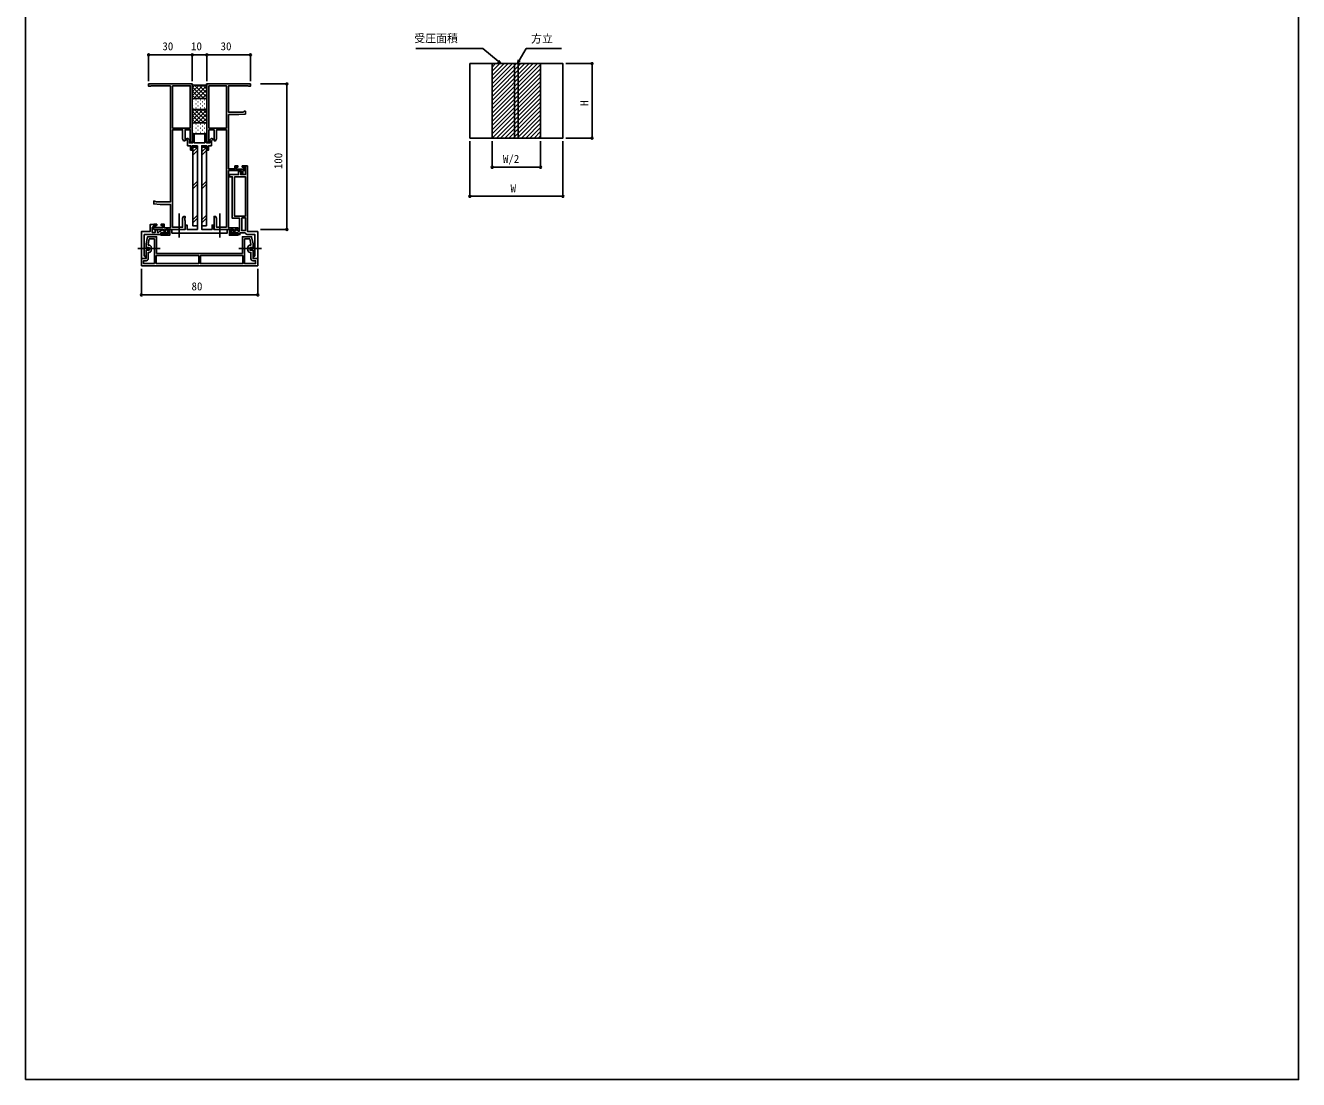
# Model space of a CAD drawing. Units: millimetres, scale not verified. Extents: x -437 to 438, y -681 to 679.
# Drawn here: x -437 to 438, y -681 to 43 of the extents above; entities that cross this region are included whole.
import ezdxf
from ezdxf.enums import TextEntityAlignment as Align

# ---------------------------------------------------------------- set-up
doc = ezdxf.new("R2010")
doc.units = ezdxf.units.MM
doc.header["$LTSCALE"] = 4
for name, color, linetype in [('0-2_YKK_11', 7, 'Continuous'), ('0-3_YKK_11E', 7, 'Continuous'), ('0-4_YKK_12', 2, 'Continuous'), ('0-5_YKK_13', 4, 'Continuous'), ('0-6_YKK_A1', 4, 'Continuous'), ('0-7_YKK_D', 6, 'Continuous'), ('0-8_YKK_ZWAK', 7, 'Continuous')]:
    doc.layers.add(name, color=color, linetype=linetype)
doc.styles.add('ＭＳ ゴシック', font='')
doc.styles.get('ＭＳ ゴシック').set_extended_font_data('MS Gothic')

msp = doc.modelspace()

# ---------------------------------------------------------------- linework, layer by layer
at = {"layer": '0-2_YKK_11'}
for points in [[(-327.146, -90.879), (-327.266, -90.696), (-327.266, -90.146), (-327.146, -89.963), (-327.146, -89.879), (-327.266, -89.696), (-327.266, -89.146), (-327.146, -88.963), (-327.146, -87.921), (-328.146, -87.921), (-328.846, -89.133), (-328.846, -95.421), (-335.646, -95.421), (-335.646, -28.421), (-328.846, -28.421), (-328.846, -34.708), (-328.146, -35.921), (-327.146, -35.921), (-327.146, -28.421), (-323.546, -28.421), (-323.546, -36.921), (-322.146, -36.921), (-322.146, 3.079), (-352.146, 3.079), (-352.146, 1.479), (-350.846, 1.479), (-350.646, 1.679), (-350.446, 1.879), (-337.146, 1.879)], [(-337.146, 1.879), (-337.146, -78.021), (-347.146, -78.021), (-347.446, -77.721), (-347.746, -77.421), (-348.646, -77.421), (-348.646, -79.327), (-344.146, -79.721), (-337.146, -79.721), (-337.146, -95.721), (-341.446, -95.721), (-341.446, -93.321), (-343.546, -93.321), (-343.546, -94.121), (-342.446, -94.121), (-342.446, -95.621), (-347.646, -95.621), (-347.646, -94.121), (-346.546, -94.121), (-346.546, -93.321), (-348.646, -93.321), (-348.646, -96.921), (-341.965, -96.921), (-340.996, -97.481), (-340.546, -97.221), (-340.246, -96.921), (-338.646, -96.921), (-338.646, -99.921), (-342.884, -99.921), (-343.201, -99.371), (-343.646, -99.491), (-343.646, -100.921), (-337.646, -100.921), (-337.646, -96.921), (-331.604, -96.921), (-331.421, -96.801), (-330.871, -96.801), (-330.688, -96.921), (-327.146, -96.921), (-327.146, -90.879)], [(-298.646, -95.421), (-298.646, -28.421), (-305.446, -28.421), (-305.446, -34.708), (-306.146, -35.921), (-307.146, -35.921), (-307.146, -28.421), (-310.746, -28.421), (-310.746, -36.921), (-312.146, -36.921), (-312.146, 3.079), (-282.146, 3.079), (-282.146, 1.479), (-283.446, 1.479), (-283.646, 1.679), (-283.846, 1.879), (-297.146, 1.879), (-297.146, -16.321), (-287.146, -16.321), (-286.846, -16.021), (-286.546, -15.721), (-285.646, -15.721), (-285.646, -17.627), (-290.146, -18.021), (-297.146, -18.021), (-297.146, -55.321), (-292.846, -55.321), (-292.846, -53.221), (-290.746, -53.221), (-290.746, -54.021), (-291.846, -54.021), (-291.846, -55.521), (-286.646, -55.521), (-286.646, -54.021), (-287.746, -54.021), (-287.746, -53.221), (-285.646, -53.221), (-285.646, -56.521), (-287.346, -56.521), (-287.346, -58.621)], [(-318.645, -39.421), (-318.645, -96.921), (-325.745, -96.921), (-325.745, -93.921), (-326.545, -93.921), (-326.945, -94.614), (-326.945, -96.921), (-336.146, -96.921), (-336.146, -99.421), (-331.816, -99.421), (-331.624, -99.278), (-330.666, -99.278), (-330.474, -99.421), (-303.816, -99.421), (-303.624, -99.278), (-302.666, -99.278), (-302.474, -99.421), (-298.144, -99.421), (-298.144, -96.921), (-307.345, -96.921), (-307.345, -94.614), (-307.745, -93.921), (-308.545, -93.921), (-308.545, -96.921), (-315.645, -96.921), (-315.645, -39.421), (-312.145, -39.421), (-312.145, -42.421), (-310.945, -42.421), (-310.945, -39.421), (-308.945, -39.421), (-308.945, -35.918), (-308.094, -35.067), (-308.362, -34.421), (-309.145, -34.421), (-310.145, -35.421), (-310.145, -37.421), (-312.345, -37.421), (-312.345, -32.614), (-312.745, -31.921)], [(-312.745, -31.921), (-313.545, -31.921), (-313.545, -37.421), (-320.745, -37.421), (-320.745, -31.921), (-321.545, -31.921), (-321.945, -32.614), (-321.945, -37.421), (-324.145, -37.421), (-324.145, -35.421), (-325.145, -34.421), (-325.928, -34.421), (-326.196, -35.067), (-325.345, -35.918), (-325.345, -39.421), (-323.345, -39.421), (-323.345, -42.421), (-322.145, -42.421), (-322.145, -39.421), (-318.645, -39.421)], [(-287.346, -58.621), (-288.346, -58.621), (-288.346, -56.521), (-297.146, -56.521), (-297.146, -95.921), (-290.646, -95.921), (-290.646, -96.921), (-292.326, -96.921), (-293.296, -97.481), (-293.746, -97.221), (-294.046, -96.921), (-295.646, -96.921), (-295.646, -99.921), (-291.408, -99.921), (-291.091, -99.371), (-290.646, -99.491), (-290.646, -100.921), (-296.646, -100.921), (-296.646, -96.921), (-302.688, -96.921), (-302.871, -96.801), (-303.421, -96.801), (-303.604, -96.921), (-307.146, -96.921), (-307.146, -90.879), (-307.026, -90.696), (-307.026, -90.146), (-307.146, -89.963), (-307.146, -89.879), (-307.026, -89.696), (-307.026, -89.146), (-307.146, -88.963), (-307.146, -87.921), (-306.146, -87.921), (-305.446, -89.133), (-305.446, -95.421), (-298.646, -95.421)]]:
    msp.add_lwpolyline(points, dxfattribs=at)
for points in [[(-335.646, 1.879), (-335.646, -27.221), (-323.546, -27.221), (-323.546, 1.879)], [(-298.646, -27.221), (-298.646, 1.879), (-310.746, 1.879), (-310.746, -27.221)]]:
    msp.add_lwpolyline(points, close=True, dxfattribs=at)
at = {"layer": '0-3_YKK_11E'}
for p, q in [((-350.346, -109.221), (-350.346, -111.221)), ((-283.946, -111.221), (-283.946, -109.221))]:
    msp.add_line(p, q, dxfattribs=at)
for points in [[(-285.604, -99.461), (-286.031, -99.221), (-289.446, -99.221), (-289.446, -100.421), (-290.646, -100.421), (-290.646, -99.221), (-295.246, -99.221), (-295.246, -96.921), (-294.046, -96.921), (-294.046, -98.021), (-292.446, -98.021), (-292.146, -97.721), (-291.646, -97.221), (-291.446, -97.221), (-290.946, -97.721), (-290.646, -98.021), (-289.646, -98.021), (-289.646, -89.221), (-294.646, -89.221), (-294.646, -60.721), (-296.646, -60.721), (-296.646, -59.221), (-290.346, -59.221), (-290.346, -57.021), (-288.846, -57.021), (-288.846, -59.221), (-285.646, -59.221), (-285.646, -53.221), (-284.146, -53.221)], [(-284.146, -53.221), (-284.146, -98.421), (-277.146, -98.421), (-277.146, -116.921), (-280.146, -116.921), (-280.146, -115.921), (-279.646, -115.421), (-279.146, -114.921), (-279.146, -100.421), (-283.896, -100.421)], [(-348.146, -120.421), (-348.146, -103.421), (-351.668, -103.421), (-352.446, -107.079), (-352.446, -107.721), (-351.846, -107.721)], [(-286.146, -103.421), (-286.146, -120.421), (-278.646, -120.421), (-278.646, -118.421), (-280.346, -118.421)], [(-282.446, -107.721), (-281.846, -107.721), (-281.846, -107.079), (-282.623, -103.421), (-286.146, -103.421)], [(-351.846, -112.721), (-352.446, -112.721), (-352.446, -116.921)], [(-281.846, -116.921), (-281.846, -112.721), (-282.446, -112.721)], [(-353.946, -118.421), (-355.646, -118.421), (-355.646, -120.421), (-348.146, -120.421)]]:
    msp.add_lwpolyline(points, dxfattribs=at)
for points in [[(-293.146, -60.721), (-293.146, -87.721), (-285.646, -87.721), (-285.646, -60.721)], [(-357.146, -116.921), (-357.146, -98.421), (-351.146, -98.421), (-351.146, -93.621), (-348.646, -93.621), (-348.646, -94.621), (-349.146, -95.121), (-349.646, -95.621), (-349.646, -98.921), (-347.646, -98.921), (-347.646, -97.221), (-346.146, -97.221), (-346.146, -98.921), (-345.346, -98.921), (-344.846, -98.471), (-344.346, -98.021), (-343.646, -98.021), (-343.346, -97.721), (-342.846, -97.221), (-342.646, -97.221), (-342.146, -97.721), (-341.846, -98.021), (-340.246, -98.021), (-340.246, -96.921), (-339.046, -96.921), (-339.046, -99.221), (-343.646, -99.221), (-343.646, -100.421), (-355.146, -100.421), (-355.146, -114.921), (-354.646, -115.421), (-354.146, -115.921), (-354.146, -116.921)], [(-288.146, -88.921), (-288.146, -97.721), (-285.646, -97.721), (-285.646, -88.921)], [(-357.146, -121.921), (-277.146, -121.921), (-277.146, -116.921), (-280.346, -116.921), (-280.346, -111.221), (-282.446, -111.221), (-282.446, -109.221), (-280.346, -109.221), (-280.346, -106.921), (-281.409, -101.921), (-287.646, -101.921), (-287.646, -113.421), (-296.688, -113.421), (-296.871, -113.541), (-297.421, -113.541), (-297.604, -113.421), (-346.646, -113.421), (-346.646, -101.921), (-352.883, -101.921), (-353.946, -106.921), (-353.946, -109.221), (-351.846, -109.221), (-351.846, -111.221), (-353.946, -111.221), (-353.946, -116.921), (-357.146, -116.921)], [(-317.748, -114.921), (-346.946, -114.921), (-346.946, -120.421), (-317.748, -120.421)], [(-287.346, -114.921), (-316.548, -114.921), (-316.548, -120.421), (-287.346, -120.421)]]:
    msp.add_lwpolyline(points, close=True, dxfattribs=at)
for centre, radius, start, end in [((-283.896, -98.421), 2, 211.33227, 270), ((-351.846, -109.221), 1.5, 0.00001, 89.99999), ((-351.846, -111.221), 1.5, 270.00001, 359.99999), ((-282.446, -109.221), 1.5, 90.00001, 179.99999), ((-282.446, -111.221), 1.5, 180.00001, 269.99999), ((-353.946, -116.921), 1.5, 270.00001, 359.99999), ((-280.346, -116.921), 1.5, 180.00001, 269.99999)]:
    msp.add_arc(centre, radius, start, end, dxfattribs=at)
at = {"layer": '0-4_YKK_12'}
for p, q in [((-331.143, -102.446), (-331.143, -85.968)), ((-303.143, -102.446), (-303.143, -85.968)), ((-359.646, -109.921), (-344.146, -109.921)), ((-274.646, -109.921), (-290.146, -109.921))]:
    msp.add_line(p, q, dxfattribs=at)
at = {"layer": '0-5_YKK_13'}
for p, q in [((-322.145, 0.505), (-320.32, 2.329)), ((-322.145, -2.324), (-317.492, 2.329)), ((-322.145, -5.152), (-314.663, 2.329)), ((-314.12, -6.921), (-322.145, 1.104)), ((-321.085, -6.921), (-312.145, 2.02)), ((-312.145, -6.068), (-320.542, 2.329)), ((-312.145, -3.239), (-317.713, 2.329)), ((-312.145, -0.411), (-314.885, 2.329)), ((-312.145, 2.417), (-312.476, 2.748)), ((-312.145, -7.921), (-312.145, 3.079)), ((-316.949, -6.921), (-322.145, -1.725)), ((-319.777, -6.921), (-322.145, -4.553)), ((-322.044, -7.483), (-322.145, -7.382)), ((-322.145, -7.921), (-322.145, -13.421)), ((-313.145, -6.921), (-321.145, -6.921)), ((-321.145, -6.921), (-313.145, -6.921)), ((-319.785, -7.791), (-319.585, -7.791)), ((-318.256, -6.921), (-312.145, -0.809)), ((-316.755, -7.791), (-316.555, -7.791)), ((-315.428, -6.921), (-312.145, -3.637)), ((-313.725, -7.791), (-313.525, -7.791)), ((-312.703, -7.024), (-312.145, -6.466)), ((-312.145, -13.421), (-312.145, -7.921)), ((-322.145, -16.245), (-320.32, -14.421)), ((-322.145, -19.074), (-317.492, -14.421)), ((-322.145, -21.902), (-314.663, -14.421)), ((-314.12, -23.671), (-322.145, -15.646)), ((-321.4, -9.206), (-321.2, -9.206)), ((-321.4, -12.036), (-321.2, -12.036)), ((-321.145, -14.421), (-312.945, -14.421)), ((-321.085, -23.671), (-312.145, -14.73)), ((-312.145, -22.818), (-320.542, -14.421)), ((-319.785, -10.621), (-319.585, -10.621)), ((-319.785, -13.451), (-319.585, -13.451)), ((-318.37, -9.206), (-318.17, -9.206)), ((-318.37, -12.036), (-318.17, -12.036)), ((-312.145, -19.989), (-317.713, -14.421)), ((-316.755, -10.621), (-316.555, -10.621)), ((-316.755, -13.451), (-316.555, -13.451)), ((-315.34, -9.206), (-315.14, -9.206)), ((-315.34, -12.036), (-315.14, -12.036)), ((-312.145, -17.161), (-314.885, -14.421)), ((-313.725, -10.621), (-313.525, -10.621)), ((-313.725, -13.451), (-313.525, -13.451)), ((-312.145, -14.333), (-312.476, -14.002)), ((-312.31, -9.206), (-312.145, -9.206)), ((-312.31, -12.036), (-312.145, -12.036)), ((-316.949, -23.671), (-322.145, -18.475)), ((-319.777, -23.671), (-322.145, -21.303)), ((-322.044, -24.233), (-322.145, -24.132)), ((-322.145, -24.671), (-322.145, -30.171)), ((-321.4, -25.956), (-321.2, -25.956)), ((-313.145, -23.671), (-321.145, -23.671)), ((-321.145, -23.671), (-313.145, -23.671)), ((-319.785, -24.541), (-319.585, -24.541)), ((-318.37, -25.956), (-318.17, -25.956)), ((-318.256, -23.671), (-312.145, -17.559)), ((-316.755, -24.541), (-316.555, -24.541)), ((-315.428, -23.671), (-312.145, -20.387)), ((-315.34, -25.956), (-315.14, -25.956)), ((-313.725, -24.541), (-313.525, -24.541)), ((-312.703, -23.774), (-312.145, -23.216)), ((-312.31, -25.956), (-312.145, -25.956)), ((-312.145, -30.171), (-312.145, -24.671)), ((-321.4, -28.786), (-321.2, -28.786)), ((-321.145, -31.171), (-312.945, -31.171)), ((-319.785, -27.371), (-319.585, -27.371)), ((-319.785, -30.201), (-319.585, -30.201)), ((-318.37, -28.786), (-318.17, -28.786)), ((-316.755, -27.371), (-316.555, -27.371)), ((-316.755, -30.201), (-316.555, -30.201)), ((-315.34, -28.786), (-315.14, -28.786)), ((-313.725, -27.371), (-313.525, -27.371)), ((-313.725, -30.201), (-313.525, -30.201)), ((-312.31, -28.786), (-312.145, -28.786)), ((-321.845, -43.649), (-318.645, -40.449)), ((-321.845, -45.772), (-318.645, -42.572)), ((-315.645, -43.649), (-312.445, -40.449)), ((-315.645, -45.772), (-312.445, -42.572)), ((-321.845, -66.983), (-318.645, -63.783)), ((-321.845, -69.106), (-318.645, -65.906)), ((-315.645, -66.983), (-312.445, -63.783)), ((-315.645, -69.106), (-312.445, -65.906)), ((-321.845, -90.318), (-318.645, -87.118)), ((-315.645, -90.318), (-312.445, -87.118)), ((-321.845, -92.441), (-318.645, -89.241)), ((-315.645, -92.441), (-312.445, -89.241))]:
    msp.add_line(p, q, dxfattribs=at)
for points in [[(-312.145, 3.079), (-312.895, 2.329), (-321.395, 2.329), (-322.145, 3.079), (-322.145, -7.921)], [(-312.145, -13.671), (-312.895, -14.421), (-321.395, -14.421), (-322.145, -13.671), (-322.145, -24.671)], [(-312.145, -24.671), (-312.145, -13.671), (-312.895, -14.421), (-321.395, -14.421), (-322.145, -13.671)]]:
    msp.add_lwpolyline(points, dxfattribs=at)
for points in [[(-321.845, -40.424), (-321.845, -94.424), (-318.645, -94.424), (-318.645, -40.424)], [(-315.645, -40.424), (-315.645, -94.424), (-312.445, -94.424), (-312.445, -40.424)]]:
    msp.add_lwpolyline(points, close=True, dxfattribs=at)
for centre, radius, start, end in [((-321.145, -7.921), 1, 90, 180), ((-321.145, -7.921), 1, 90, 180), ((-313.145, -7.921), 1, 0, 90), ((-313.145, -7.921), 1, 0, 90), ((-321.145, -13.421), 1, 180, 270), ((-313.087, -13.487), 0.945, 278.65949, 4.02089), ((-321.145, -24.671), 1, 90, 180), ((-321.145, -24.671), 1, 90, 180), ((-313.145, -24.671), 1, 0, 90), ((-313.145, -24.671), 1, 0, 90), ((-321.145, -30.171), 1, 180, 270), ((-313.087, -30.237), 0.945, 278.65949, 4.02089)]:
    msp.add_arc(centre, radius, start, end, dxfattribs=at)
at = {"layer": '0-6_YKK_A1'}
for p, q in [((-116.002, 17.048), (-116.002, -34.152)), ((-116.002, 14.679), (-113.633, 17.048)), ((-116.002, 11.805), (-110.759, 17.048)), ((-116.002, 8.931), (-107.886, 17.048)), ((-116.002, 6.058), (-105.012, 17.048)), ((-116.002, 3.184), (-102.138, 17.048)), ((-116.002, 0.31), (-99.265, 17.048)), ((-116.002, -2.563), (-96.391, 17.048)), ((-116.002, -5.437), (-93.517, 17.048)), ((-116.002, -8.311), (-90.644, 17.048)), ((-116.002, -11.184), (-87.77, 17.048)), ((-116.002, -14.058), (-84.896, 17.048)), ((-116.002, -16.932), (-82.722, 16.348)), ((-116.002, -19.805), (-82.722, 13.475)), ((-116.002, -22.679), (-82.722, 10.601)), ((-100.642, 17.048), (-100.642, -34.152)), ((-98.082, 17.048), (-98.082, -34.152)), ((-82.722, 17.048), (-82.722, -34.152)), ((-116.002, -25.553), (-82.722, 7.727)), ((-116.002, -28.427), (-82.722, 4.853)), ((-116.002, -31.3), (-82.722, 1.98)), ((-115.981, -34.152), (-82.722, -0.894)), ((-113.107, -34.152), (-82.722, -3.768)), ((-110.233, -34.152), (-82.722, -6.641)), ((-107.36, -34.152), (-82.722, -9.515)), ((-104.486, -34.152), (-82.722, -12.389)), ((-101.612, -34.152), (-82.722, -15.262)), ((-98.738, -34.152), (-82.722, -18.136)), ((-95.865, -34.152), (-82.722, -21.01)), ((-92.991, -34.152), (-82.722, -23.883)), ((-90.117, -34.152), (-82.722, -26.757)), ((-87.244, -34.152), (-82.722, -29.631)), ((-84.37, -34.152), (-82.722, -32.504))]:
    msp.add_line(p, q, dxfattribs=at)
msp.add_lwpolyline([(-131.362, -34.152), (-67.362, -34.152), (-67.362, 17.048), (-131.362, 17.048)], close=True, dxfattribs=at)
at = {"layer": '0-7_YKK_D'}
for p, q in [((-352.146, 5.079), (-352.146, 24.079)), ((-322.146, 23.079), (-352.146, 23.079)), ((-322.146, 5.079), (-322.146, 24.079)), ((-322.146, 5.079), (-322.146, 24.079)), ((-322.146, 23.079), (-312.146, 23.079)), ((-312.146, 5.079), (-312.146, 24.079)), ((-312.146, 5.079), (-312.146, 24.079)), ((-312.146, 23.079), (-282.146, 23.079)), ((-282.146, 5.079), (-282.146, 24.079)), ((-65.362, 17.048), (-46.362, 17.048)), ((-47.362, 17.048), (-47.362, -34.152)), ((-275.146, 3.079), (-256.146, 3.079)), ((-257.146, 3.079), (-257.146, -96.921)), ((-65.362, -34.152), (-46.362, -34.152)), ((-131.362, -36.152), (-131.362, -75.152)), ((-116.002, -36.152), (-116.002, -55.152)), ((-82.722, -36.152), (-82.722, -55.152)), ((-67.362, -36.152), (-67.362, -75.152)), ((-116.002, -54.152), (-82.722, -54.152)), ((-131.362, -74.152), (-67.362, -74.152)), ((-275.146, -96.921), (-256.146, -96.921)), ((-357.146, -123.921), (-357.146, -142.921)), ((-277.146, -123.921), (-277.146, -142.921)), ((-357.146, -141.921), (-277.146, -141.921))]:
    msp.add_line(p, q, dxfattribs=at)
for points in [[(-110.026, 17.048), (-111.986, 18.679), (-122.47, 27.406), (-168.537, 27.406)], [(-98.675, 17.048), (-97.392, 19.252), (-92.644, 27.406), (-68.268, 27.406)], [(-111.549, 19.204), (-110.026, 17.048), (-112.423, 18.154)], [(-96.802, 18.908), (-98.675, 17.048), (-97.983, 19.595)]]:
    msp.add_lwpolyline(points, dxfattribs=at)
for centre in [(-352.146, 23.079), (-322.146, 23.079), (-322.146, 23.079), (-312.146, 23.079), (-312.146, 23.079), (-282.146, 23.079), (-47.362, 17.048), (-257.146, 3.079), (-47.362, -34.152), (-116.002, -54.152), (-82.722, -54.152), (-131.362, -74.152), (-67.362, -74.152), (-257.146, -96.921), (-357.146, -141.921), (-277.146, -141.921)]:
    msp.add_circle(centre, 0.637, dxfattribs=at)
at = {"layer": '0-8_YKK_ZWAK'}
msp.add_line((-436.8, 643.8), (-436.8, -681.2), dxfattribs=at)
msp.add_lwpolyline([(-436.8, -681.2), (438.2, -681.2), (438.2, 643.8)], dxfattribs=at)

# ---------------------------------------------------------------- texts
at = {"layer": '0-7_YKK_D', "style": 'ＭＳ ゴシック'}
for s, p in [('受圧面積', (-169.56, 30.014)), ('方立', (-89.319, 29.759)), ('30', (-342.686, 24.579)), ('10', (-322.984, 24.579)), ('30', (-302.686, 24.579)), ('W/2', (-108.631, -52.811)), ('W', (-103.411, -73.152)), ('80', (-322.664, -140.421))]:
    msp.add_text(s, height=5.499, dxfattribs=at).set_placement(p, align=Align.BOTTOM_LEFT)
for s, p in [('H', (-48.362, -12.047)), ('100', (-258.646, -55.486))]:
    msp.add_text(s, height=5.499, rotation=90, dxfattribs=at).set_placement(p, align=Align.BOTTOM_LEFT)

doc.saveas('drawing.dxf')
